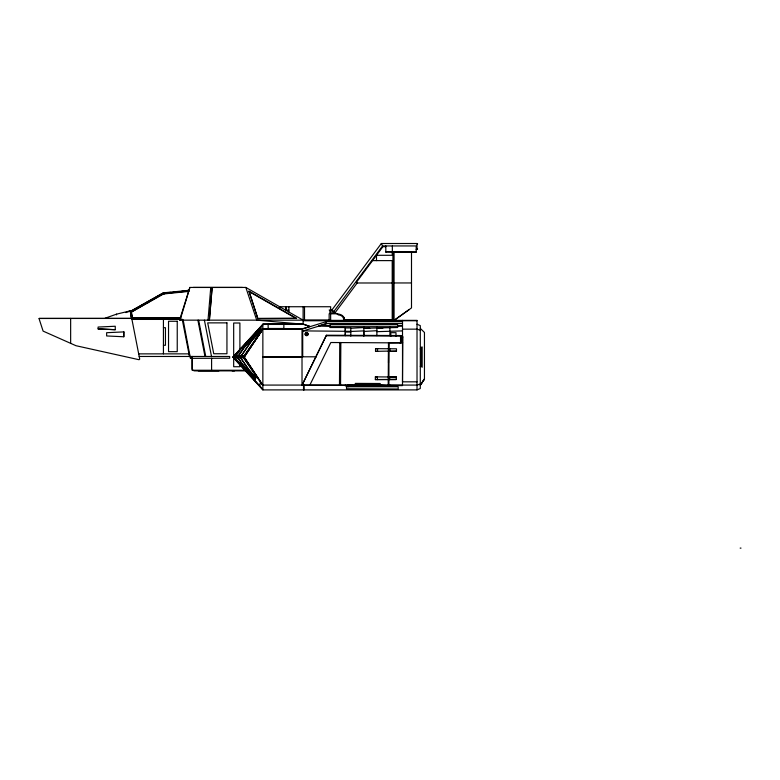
<?xml version="1.0" encoding="UTF-8"?>
<svg xmlns="http://www.w3.org/2000/svg" width="780" height="780" viewBox="0 0 780 780"><rect width="100%" height="100%" fill="white"/><g stroke="black" fill="none" stroke-linecap="round" stroke-linejoin="round"><path stroke-width="1.17" d="M192.309 358.342L192.309 356.47L192.309 370.256L195.487 370.87L246.392 370.87M402.509 323.573L326.147 323.573L319.078 325.767L329.94 326.04M355.339 384.286L380.104 384.286M363.851 336.122L363.851 326.693M376.877 335.663L376.877 326.693M389.912 326.693L389.912 335.663M380.104 384.637L380.104 385.525L388.206 385.564L388.489 342.771M309.748 385.271L330.837 342.517L400.53 342.888L400.549 335.546L326.43 335.224L301.997 385.242L339.476 385.349L339.748 342.488L340.84 342.625M380.104 385.525L380.113 383.506L355.319 383.389L355.3 385.418L340.558 385.349L340.84 342.488M375.346 379.567L375.356 376.877L396.298 377.013L396.289 379.49L375.346 379.567L396.289 379.48L388.937 379.509M375.541 348.66L377.559 348.728L377.549 351.409L375.521 351.341L375.541 348.66L396.484 348.806L396.474 351.263L388.43 351.322M377.364 379.636L377.374 376.945L375.356 376.877M388.498 362.817L388.577 350.961M388.586 348.592L388.625 342.664M399.36 342.605L402.753 342.664L402.48 385.515L388.898 385.564L388.957 342.849M389.678 379.548L389.688 377.081L396.308 377.023L388.957 377.052M389.854 351.331L389.873 348.865M400.53 342.605L401.407 342.605L401.447 336.238L400.549 335.829L402.802 337.009L401.437 335.995M401.407 342.44L402.773 341.708L402.792 336.745M416.188 252.145L385.817 251.813L416.188 252.145L416.198 245.944L382.561 245.944L333.304 312.224M131.742 318.406L139.708 359.093L139.074 359.726L75.992 345.715L43.105 331.11L39 318.484L180.765 318.406M207.997 320.395L210.678 288.385L212.053 288.385L209.371 320.395M209.371 320.151L212.053 288.385M70.648 318.406L70.648 343.337M259.721 385.973L260.432 381.985M193.381 370.461L194.434 370.666M180.082 320.151L189.881 287.44L245.846 287.44L303.118 320.151M254.738 380.416L256.591 376.428M301.997 385.242L326.43 335.224M262.86 328.721L243.243 357.113L244.237 357.113L262.86 328.721L260.14 327.697L260.832 331.656M243.243 357.113L262.86 385.495L244.237 357.113L262.86 329.15L302.016 329.15L329.15 320.746M420.293 385.291L424.456 379.031L424.456 332.456L420.293 328.409M424.456 378.944L420.293 385.183L424.456 379.031M238.28 355.865L243.721 347.919L260.578 329.599M238.534 355.865L244.413 347.276L260.189 329.599M241.147 355.865L251.579 340.626L260.764 330.671M241.4 355.865L252.272 339.982L260.783 330.769M251.316 345.94L245.203 354.871L251.394 345.94M252.681 343.951L260.832 332.046L259.828 328.224L260.335 328.224L248.401 341.591M252.769 343.951L261.007 332.046M257.478 317.479L248.995 291.194L296.556 318.357L257.858 318.61L248.995 291.194M332.075 309.796L381.332 243.506L417.017 243.506L417.017 249.522L416.198 249.522M385.817 246.655L382.921 246.655L356.363 282.389L357.172 282.984L392.213 282.984M334.688 313.248L357.172 282.984M164.678 293.787L163.712 293.865L163.391 292.841L130.319 311.464L131.118 311.766L132.171 317.616L131.566 318.406L130.319 311.464L163.391 292.841L188.682 290.355L188.789 291.418L163.469 293.972M329.15 320.375L329.15 313.794L336.55 313.794L338.52 314.944A5.431 5.431 0 0 1 343.941 320.375L344.575 319.663L343.844 317.304M262.86 389.902L262.86 324.002L303.118 324.002L309.972 326.469L303.118 324.226L262.86 324.226L232.898 357.113L233.893 357.113L262.86 324.656L232.898 357.113L262.86 389.902L417.017 389.902L420.293 388.528L420.293 325.601L417.017 324.226M235.667 355.865L239.645 351.4M242.833 347.841L246.811 343.375M39.244 318.406L132.132 318.406M189.881 287.44L179.527 320.151L197.876 320.151L204.994 356.47M147.4 303.03L163.712 293.885M148.132 302.611L131.41 312.039L132.434 317.616M125.902 312.595L130.367 310.83L131.635 318.386L130.367 310.83L116.542 314.155L105.134 318.211M420.293 383.984L417.017 385.076L262.86 385.076L244.237 357.113M262.86 328.936L302.016 328.936L309.972 326.469M326.908 323.612L303.322 330.895M128.417 311.6L131.566 311.074L130.777 311.522M130.357 310.83L130.367 311.825M130.455 311.386L131.566 311.074M165.877 292.87L170.684 292.402M173.092 292.159L179.098 291.574M181.496 291.34L186.313 290.862M188.75 291.008L163.585 293.485L131.44 312.058M350.815 328.292L363.851 327.522M369.769 328.282L363.851 328.282L397.654 327.522L397.654 324.724L329.94 324.724L329.94 327.522L345.296 327.522L345.296 335.605L345.296 332.046L350.815 332.046M123.805 331.9L106.645 332.709L106.645 335.956L123.805 336.765L123.805 331.9L123.805 336.765M350.815 331.451L363.851 330.895L363.851 335.663M363.851 331.451L376.877 330.691M389.181 342.888L402.753 342.664M389.123 351.293L396.464 351.127M417.017 243.838L417.602 243.838M417.017 249.025L417.602 249.025M372.548 260.618L392.213 260.618L392.213 319.663L343.473 319.663M394.066 282.955L411.499 282.955M212.053 288.629L210.678 288.385M329.15 310.021L331.909 310.021L333.869 311.474L334.015 313.072L329.862 313.072L329.862 310.742L331.675 310.742L334.825 313.072L340.109 314.438A6.152 6.152 0 0 1 344.458 318.786M288.873 310.186L285.665 310.186L285.665 306.735L286.66 310.186M333.245 311.912L333.928 311.912M132.171 317.616L180.765 317.616M258.034 318.357L296.556 318.357M131.937 319.42L182.803 319.42M197.896 320.258L198.656 320.258M303.118 320.375L417.017 320.375L417.017 389.902M303.118 320.746L417.017 320.746M402.509 321.682L326.128 321.682L326.147 323.573M319.078 325.767L329.959 325.767M397.654 325.767L402.509 325.767L397.654 326.04M329.94 326.693L397.654 326.693M163.429 327.707L165.448 327.707L165.448 345.257L163.429 345.257M345.296 327.951L350.815 327.951L350.815 336.122M376.877 328.282L382.805 328.282M268.135 328.497L283.861 328.497M268.135 328.76L283.861 328.76M98.095 328.897L115.255 329.706L115.255 326.245L98.095 327.054L98.095 328.897L115.255 329.706M402.509 329.15L417.017 329.15L420.293 330.242M402.509 330.895L376.877 331.666M302.016 356.801L302.718 356.801L302.718 330.895L350.815 331.334M420.274 348.894L421.239 348.894M138.684 353.866L188.594 353.866M235.16 355.865L244.978 355.865M139.201 356.47L229.661 356.47L229.661 358.225L190.408 358.342L183.203 320.151M262.86 356.801L316.446 356.801M299.618 357.113L302.016 357.113M262.86 357.318L302.016 357.318M244.198 357.815L234.965 357.815L254.426 379.889L256.162 376.038L243.575 357.815M420.274 366.269L421.239 366.269M192.309 370.256L246.519 370.256M417.017 381.829L402.509 381.829L402.509 320.375M302.152 384.637L303.079 384.637M303.527 389.493L304.073 389.493M740.161 548.106L741 548.106M326.45 335.731L400.569 336.063M401.398 342.196L400.51 342.196L400.53 342.888M375.521 351.341L388.43 351.098M389.688 377.081L388.264 376.867M347.353 384.93L355.3 385.418M380.104 385.076L388.206 385.564M339.456 384.969L340.548 384.969M339.466 385.281L340.558 385.281M301.928 324.119L256.727 320.151L245.846 287.44M388.898 385.564L388.352 385.34L402.48 385.515M248.83 291.447L296.38 318.61M190.408 357.406L191.344 358.342M232.898 357.113L262.86 389.483L233.893 357.113M255.586 377.325L249.103 369.964L240.708 357.815M255.538 377.423L248.528 369.466L240.474 357.815M255.05 378.505L242.599 364.377L238.066 357.815M255.011 378.602L242.034 363.889L237.832 357.815M409.139 309.601L394.241 320.248M381.332 243.506L382.921 246.655M280.137 307.856L279.63 306.735L330.642 306.735L330.642 320.151L198.637 320.151L205.745 356.47M204.399 320.151L211.516 356.47M182.374 320.151L189.491 356.47L189.491 354.042M392.35 252.145L392.34 245.944M401.398 342.098L401.407 342.605M422.175 346.924L422.175 367.292M421.239 347.11L421.239 366.766M411.499 252.145L411.499 307.915L394.066 320.375L394.066 252.145M395.996 336.248L395.996 332.68L390.809 332.68L390.809 336.248M392.925 252.145L392.925 320.375M392.213 252.057L392.213 255.294L376.496 255.294L376.496 260.618M389.912 385.076L389.912 385.924L345.296 385.924L345.296 385.076M385.817 245.944L385.817 252.145M345.296 327.678L345.296 331.334M343.941 317.548L343.941 320.375M304.512 306.735L304.512 320.151M304.073 384.764L304.073 389.902M303.527 384.764L303.527 389.902M303.118 306.735L303.118 324.226M302.016 328.936L302.016 385.076M299.618 356.801L299.618 357.318M288.873 306.735L288.873 312.01M283.861 328.76L283.861 324.431L268.135 324.431L268.135 328.76M242.424 287.44L193.303 287.44M239.899 349.732L239.899 323.008L233.678 323.008L233.678 366.736L239.899 366.736L239.899 364.309M234.507 370.87L232.157 370.87M218.917 370.87L198.276 370.87M211.595 358.225L211.595 370.256M188.253 290.014L188.253 290.628M165.116 317.616L165.116 318.406M163.429 317.616L163.429 353.866M144.436 317.616L144.436 318.406M130.24 311.074L130.24 311.825M116.542 314.155L116.542 314.876M192.309 359.307L192.309 369.466L192.309 359.307M305.867 333.976C306.881 336.784 307.993 331.89 305.867 333.976M348.27 386.734L346.515 386.987L346.515 388.772L398.18 389.025L398.18 386.734L348.27 386.734M177.236 321.262L168.538 321.262L168.538 351.663L177.236 351.663L177.236 321.262M226.941 322.871L207.704 322.871L213.749 353.75L226.941 353.75L226.941 322.871M243.799 356.314L234.965 356.314L234.965 357.357L243.799 357.357L243.799 356.314M147.791 302.367L147.459 301.802L147.791 302.367M305.536 335.283A1.56 1.56 0 0 0 308.11 334.493A1.56 1.56 0 0 0 306.13 332.66A1.56 1.56 0 0 0 305.536 335.283M305.682 335.127A1.336 1.336 0 0 0 307.895 334.444A1.336 1.336 0 0 0 306.199 332.875A1.336 1.336 0 0 0 305.682 335.127"/></g></svg>
